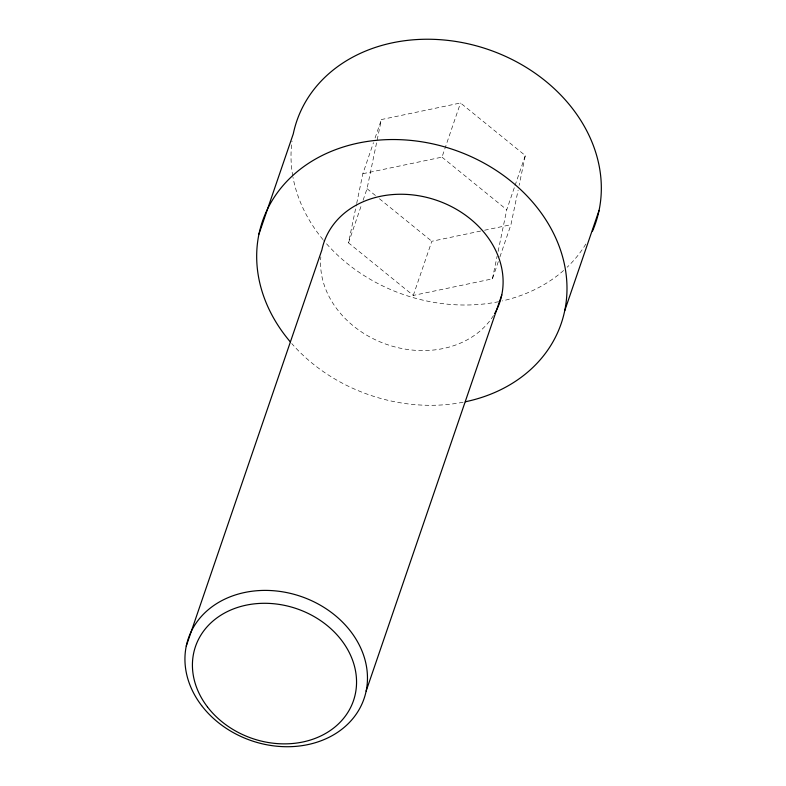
<?xml version="1.0" encoding="UTF-8"?>
<svg xmlns="http://www.w3.org/2000/svg" width="786" height="786" viewBox="0 0 786 786"><rect width="100%" height="100%" fill="white"/><g stroke="black" fill="none" stroke-linecap="round" stroke-linejoin="round"><path stroke-width="0.59" stroke-dasharray="3.93 2.95" d="M498.324 261.581L492.4 278.863L413.279 295.438L348.503 242.854L356.422 204.704M356.667 203.515L362.857 173.706L373.507 142.59M363.103 200.224L367.042 188.699L381.397 119.551L460.527 102.976L525.303 155.559L519.114 185.368M492.4 278.863L497.106 256.216M498.098 251.441L506.754 209.715L514.643 186.665M499.896 256.973L510.939 224.708L518.121 190.133M375.089 137.982L381.397 119.551M348.503 242.854L361.521 204.832M362.857 173.706L441.987 157.131L460.527 102.976M413.279 295.438L431.819 241.282L483.37 230.485M515.046 185.516L525.303 155.559M484.569 230.229L510.939 224.708M441.987 157.131L506.754 209.715M367.042 188.699L375.62 195.655M379.422 198.75L431.819 241.282M463.111 402.226A157.878 129.641 18.9 0 1 291.714 343.511M585.835 244.033A157.878 129.641 18.9 0 1 567.128 267.25M563.641 270.453A157.878 129.641 18.9 0 1 502.166 300.94M498.599 301.706A157.878 129.641 18.9 0 1 323.753 240.526M322.997 239.622A157.878 129.641 18.9 0 1 293.001 177.351M292.785 176.182A157.878 129.641 18.9 0 1 292.038 141.028M493.48 315.55A92.876 76.262 18.9 0 1 387.39 344.651A92.876 76.262 18.9 0 1 320.845 256.904"/><path stroke-width="1.18" d="M258.938 234.159L293.276 133.866A157.878 129.641 18.9 0 1 485.365 48.535A157.878 129.641 18.9 0 1 592.467 231.192M186.262 646.063L321.896 249.909A92.876 76.262 18.9 0 1 438.981 201.137A92.876 76.262 18.9 0 1 494.689 313.535M366.138 691.071L501.773 294.927M564.731 310.676L599.07 210.393M290.172 341.714A157.878 129.641 18.9 0 1 328.912 152.356A157.878 129.641 18.9 0 1 550.986 228.451A157.878 129.641 18.9 0 1 465.4 401.764M201.619 705.582A92.876 76.262 18.9 0 0 359.055 709.679A92.876 76.262 18.9 0 0 267.938 590.433A92.876 76.262 18.9 0 0 201.619 705.582M207.425 706.869A83.503 68.569 18.9 0 0 348.984 710.544A83.503 68.569 18.9 0 0 267.053 603.324A83.503 68.569 18.9 0 0 207.425 706.869"/></g></svg>
